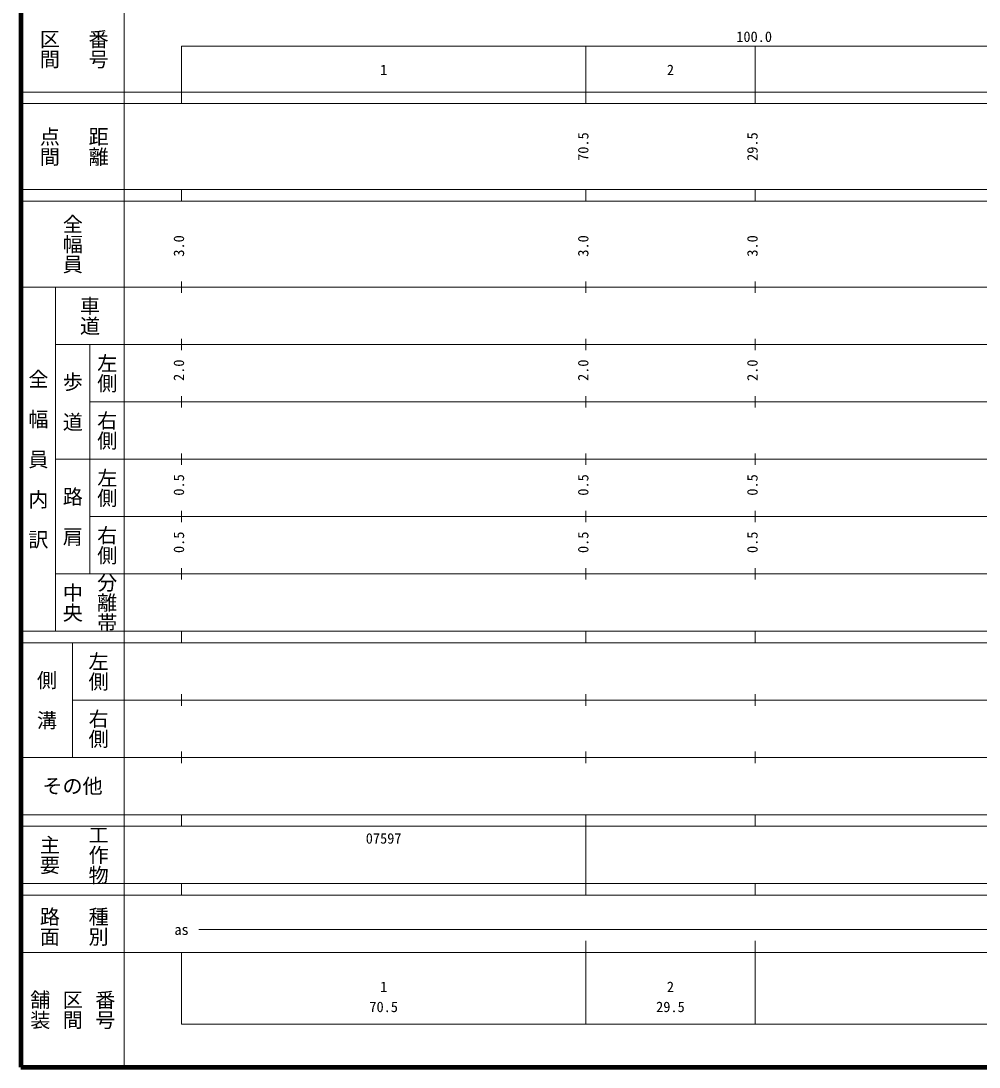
# Model space of a CAD drawing. Units: millimetres on the paper, enlarged 1000 times. Extents: x 40000 to 680000, y 20000 to 380000.
# Drawn here: x 40000 to 207064, y 20000 to 202409 of the extents above; entities that cross this region are included whole.
import ezdxf
from ezdxf.enums import TextEntityAlignment as Align

# ---------------------------------------------------------------- set-up
doc = ezdxf.new("R2010")
doc.units = ezdxf.units.MM
doc.header["$LTSCALE"] = 1000
doc.layers.add('M-TTL', color=2, linetype='Continuous', lineweight=140)
doc.layers.add('M-TTL-BAND', color=7, linetype='Continuous', lineweight=13)
doc.styles.add('@ＭＳ ゴシック', font='')
doc.styles.add('ＭＳ ゴシック', font='')
doc.styles.get('@ＭＳ ゴシック').set_extended_font_data('@MS Gothic')
doc.styles.get('ＭＳ ゴシック').set_extended_font_data('MS Gothic')

msp = doc.modelspace()

# ---------------------------------------------------------------- linework, layer by layer
at = {"layer": 'M-TTL'}
for p, q in [((40000, 380000), (40000, 20000)), ((40000, 20000), (680000, 20000))]:
    msp.add_line(p, q, dxfattribs=at)
at = {"layer": 'M-TTL-BAND'}
for p, q in [((58000, 370000), (58000, 20000)), ((68000, 198000), (579000, 198000)), ((68000, 198000), (68000, 188000)), ((138500, 188000), (138500, 198000)), ((168000, 188000), (168000, 198000)), ((40000, 190000), (579000, 190000)), ((40000, 188000), (579000, 188000)), ((40000, 173000), (579000, 173000)), ((68000, 171000), (68000, 173000)), ((138500, 171000), (138500, 173000)), ((168000, 171000), (168000, 173000)), ((40000, 171000), (579000, 171000)), ((68000, 155000), (68000, 157000)), ((138500, 155000), (138500, 157000)), ((168000, 155000), (168000, 157000)), ((40000, 156000), (579000, 156000)), ((46000, 96000), (46000, 156000)), ((46000, 146000), (579000, 146000)), ((52000, 146000), (52000, 106000)), ((68000, 145000), (68000, 147000)), ((138500, 145000), (138500, 147000)), ((168000, 145000), (168000, 147000)), ((68000, 135000), (68000, 137000)), ((138500, 135000), (138500, 137000)), ((168000, 135000), (168000, 137000)), ((52000, 136000), (579000, 136000)), ((46000, 126000), (579000, 126000)), ((68000, 125000), (68000, 127000)), ((138500, 125000), (138500, 127000)), ((168000, 125000), (168000, 127000)), ((68000, 115000), (68000, 117000)), ((138500, 115000), (138500, 117000)), ((168000, 115000), (168000, 117000)), ((52000, 116000), (579000, 116000)), ((46000, 106000), (579000, 106000)), ((68000, 105000), (68000, 107000)), ((138500, 105000), (138500, 107000)), ((168000, 105000), (168000, 107000)), ((40000, 96000), (579000, 96000)), ((68000, 94000), (68000, 96000)), ((138500, 94000), (138500, 96000)), ((168000, 94000), (168000, 96000)), ((40000, 94000), (579000, 94000)), ((49000, 94000), (49000, 74000)), ((49000, 84000), (579000, 84000)), ((68000, 83000), (68000, 85000)), ((138500, 83000), (138500, 85000)), ((168000, 83000), (168000, 85000)), ((68000, 73000), (68000, 75000)), ((138500, 73000), (138500, 75000)), ((168000, 73000), (168000, 75000)), ((40000, 74000), (579000, 74000)), ((40000, 64000), (579000, 64000)), ((68000, 62000), (68000, 64000)), ((138500, 62000), (138500, 64000)), ((168000, 62000), (168000, 64000)), ((40000, 62000), (579000, 62000)), ((138500, 52000), (138500, 62000)), ((40000, 52000), (579000, 52000)), ((68000, 50000), (68000, 52000)), ((138500, 50000), (138500, 52000)), ((168000, 50000), (168000, 52000)), ((40000, 50000), (579000, 50000)), ((71000, 44000), (565000, 44000)), ((138500, 27500), (138500, 42000)), ((168000, 27500), (168000, 42000)), ((40000, 40000), (579000, 40000)), ((68000, 40000), (68000, 27500)), ((68000, 27500), (579000, 27500))]:
    msp.add_line(p, q, dxfattribs=at)

# ---------------------------------------------------------------- texts
at = {"layer": 'M-TTL-BAND', "style": '@ＭＳ ゴシック'}
for s, p in [('番号', (53500, 197500)), ('区間', (45000, 197500)), ('点間', (45000, 180500)), ('距離', (53500, 180500)), ('全幅員', (49000, 163500)), ('車道', (52000, 151000)), ('左側', (55000, 141000)), ('全\u3000幅\u3000員\u3000内\u3000訳', (43000, 126000)), ('歩\u3000道', (49000, 136000)), ('右側', (55000, 131000)), ('左側', (55000, 121000)), ('路\u3000肩', (49000, 116000)), ('右側', (55000, 111000)), ('分離帯', (55000, 101000)), ('中央', (49000, 101000)), ('左側', (53500, 89000)), ('側\u3000溝', (44500, 84000)), ('右側', (53500, 79000)), ('主要', (45000, 57000)), ('工作物', (53500, 57000)), ('路面', (45000, 44500)), ('種別', (53500, 44500)), ('舗装', (43333, 30000)), ('区間', (49000, 30000)), ('番号', (54667, 30000))]:
    msp.add_text(s, height=2566, rotation=270, dxfattribs=at).set_placement(p, align=Align.MIDDLE_CENTER)
at = {"layer": 'M-TTL-BAND', "style": 'ＭＳ ゴシック'}
for s, p in [('100.0', (167844, 198195)), ('1', (103250, 192405)), ('2', (153250, 192405)), ('as', (68000, 42500)), ('1', (103250, 32523)), ('2', (153250, 32523)), ('70.5', (103250, 29033)), ('29.5', (153250, 29033))]:
    msp.add_text(s, height=1833, dxfattribs=at).set_placement(p, align=Align.BOTTOM_CENTER)
for s, p in [('70.5', (139500, 180500)), ('29.5', (169000, 180500)), ('3.0', (69000, 163174)), ('3.0', (139500, 163174)), ('3.0', (169000, 163174)), ('2.0', (69000, 141500)), ('2.0', (139500, 141500)), ('2.0', (169000, 141500)), ('0.5', (69000, 121500)), ('0.5', (139500, 121500)), ('0.5', (169000, 121500)), ('0.5', (69000, 111500)), ('0.5', (139500, 111500)), ('0.5', (169000, 111500))]:
    msp.add_text(s, height=1833, rotation=90, dxfattribs=at).set_placement(p, align=Align.BOTTOM_CENTER)
msp.add_text('その他', height=2566, dxfattribs=at).set_placement((49000, 69000), align=Align.MIDDLE_CENTER)
msp.add_text('07597', height=1833, dxfattribs=at).set_placement((100125, 58405), align=Align.BOTTOM_LEFT)

doc.saveas('drawing.dxf')
